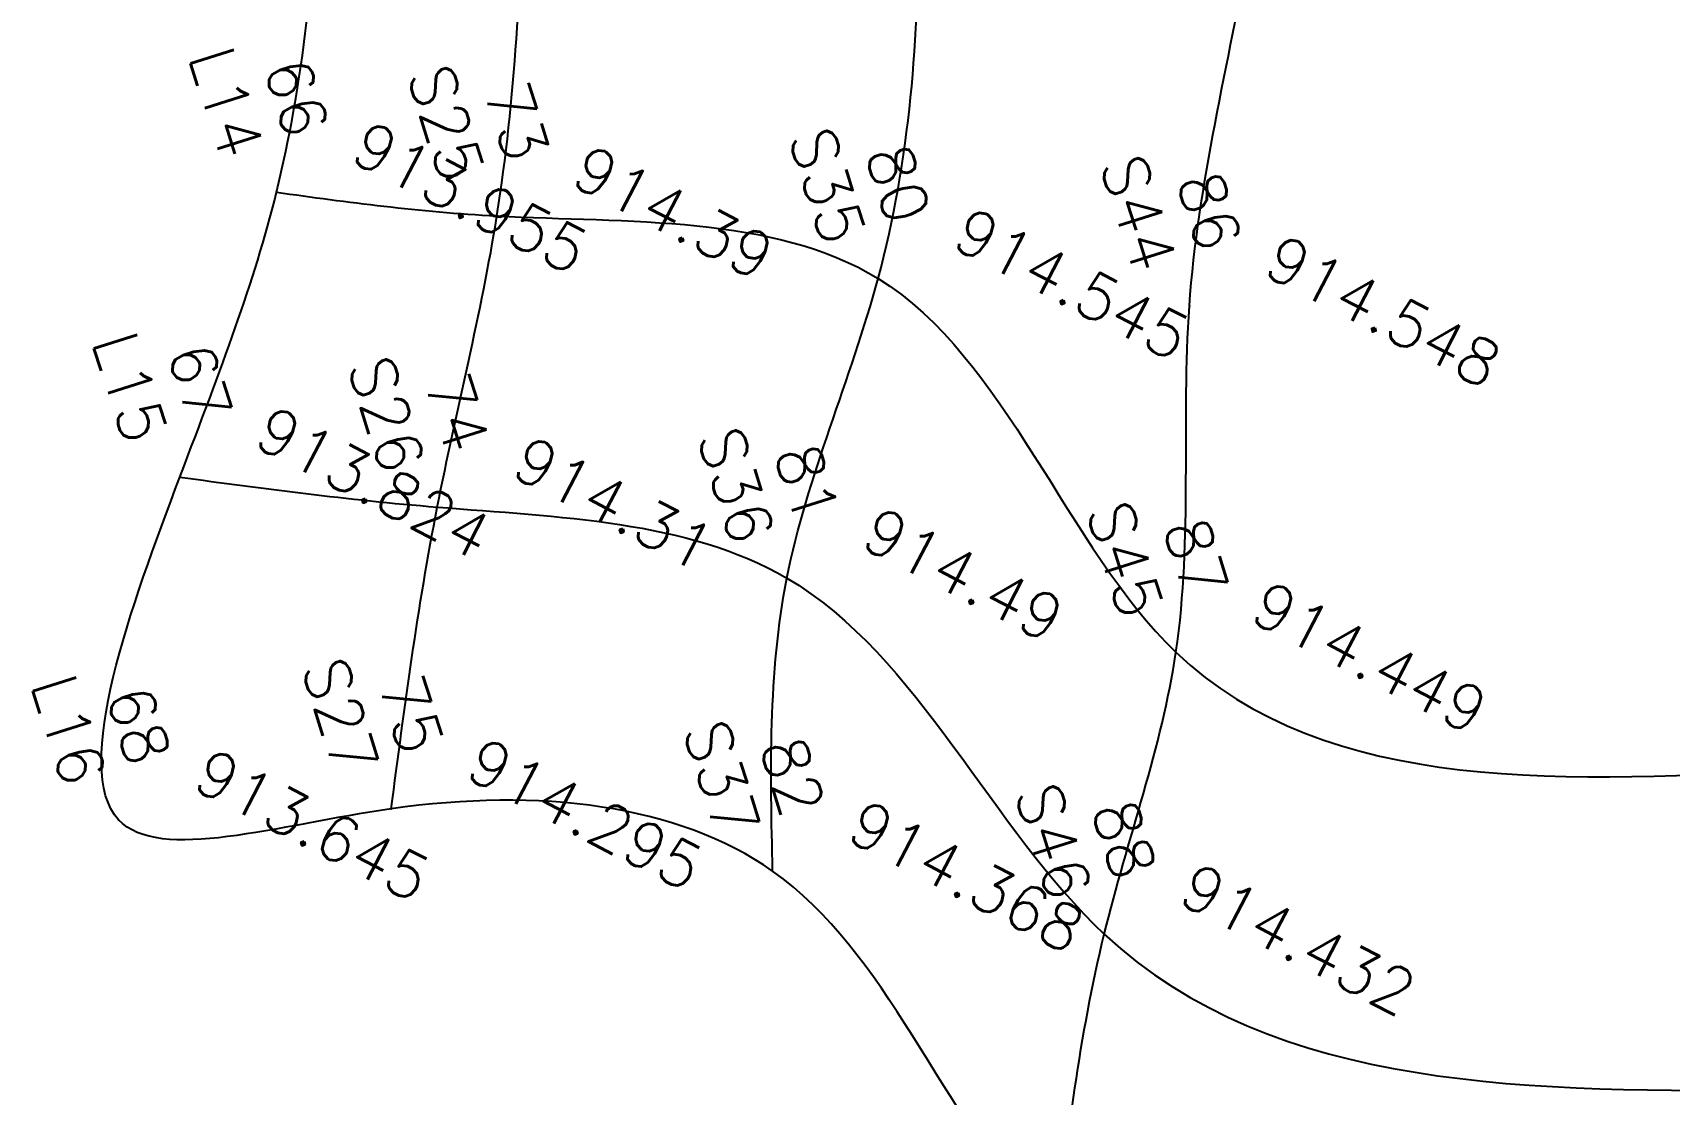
# Model space of a CAD drawing. Header units: millimetres. Extents: x 824502 to 1498685, y 1474633 to 1481826.
# Drawn here: x 1497285.5 to 1497512.6, y 1478367.7 to 1478515 of the extents above; entities that cross this region are included whole.
import ezdxf
from ezdxf.enums import TextEntityAlignment as Align

# ---------------------------------------------------------------- set-up
doc = ezdxf.new("R2010")
doc.units = ezdxf.units.MM
for name, color, linetype in [('Points', 7, 'Continuous'), ('Points-ELV', 6, 'Continuous'), ('Points-NUM', 4, 'Continuous'), ('Points-TXT', 3, 'Continuous')]:
    doc.layers.add(name, color=color, linetype=linetype)
doc.styles.add('ROMANS', font='romans.shx')

# ---------------------------------------------------------------- blocks, each defined once
blk = doc.blocks.new('POINTS')
at = {"layer": 'Points'}
blk.add_line((0, 0), (0, 0), dxfattribs=at)
blk.add_point((0, 0), dxfattribs=at)
at = {"layer": 'Points-ELV', "style": 'ROMANS'}
blk.add_attdef('ELEV', text='', height=1, rotation=45, dxfattribs=at).set_placement((0, 0), align=Align.BOTTOM_LEFT)
at = {"layer": 'Points-NUM', "style": 'ROMANS'}
blk.add_attdef('PTNUM', text='', height=1, dxfattribs=at).set_placement((0, 0), align=Align.BOTTOM_RIGHT)
at = {"layer": 'Points-TXT', "style": 'ROMANS'}
blk.add_attdef('DESC', text='', height=1, dxfattribs=at).set_placement((0, 0), align=Align.BOTTOM_RIGHT)

msp = doc.modelspace()

# ---------------------------------------------------------------- linework, layer by layer
for points in [[(1497321.849, 1478677.999, 14.484), (1497328.606, 1478636.355, 22.897), (1497324.893, 1478609.261, 22.343), (1497324.953, 1478540.848, 6.07), (1497319.312, 1478492.878, 15.491), (1497305.904, 1478453.336, 12.191), (1497297.409, 1478405.783, 7.682), (1497335.235, 1478407.316, 24.056), (1497388.147, 1478398.667, 25.895), (1497427.367, 1478347.031, 25.341), (1497518.042, 1478312.891, -0.958), (1497529.692, 1478368.258, 4.886), (1497532.431, 1478412.879, 13.224), (1497532.195, 1478462.557, 14.232), (1497549.978, 1478509.481, 26.449), (1497544.473, 1478566.29, 25.114), (1497555.339, 1478635.994, 31.235), (1497426.067, 1478665.609, 38.062), (1497373.255, 1478669.349, 36.979), (1497321.849, 1478677.999, 14.484)], [(1497335.235, 1478407.316, 24.056), (1497341.62, 1478449.18, 24.434), (1497349.894, 1478489.581, 26.449), (1497353.964, 1478538.93, 28.464), (1497360.209, 1478593.591, 31.487), (1497367.445, 1478630.176, 33.377), (1497354.423, 1478671.334, 33.377)], [(1497427.367, 1478347.031, 25.341), (1497434.166, 1478389.924, 27.507), (1497444.11, 1478429.057, 27.935), (1497445.976, 1478477.101, 30.429), (1497454.386, 1478527.427, 32.671), (1497461.763, 1478577.347, 34.535), (1497464.536, 1478620.604, 36.148), (1497426.067, 1478665.609, 38.062)], [(1497324.893, 1478609.261, 22.343), (1497360.209, 1478593.591, 31.487), (1497410.602, 1478588.478, 33.351), (1497461.763, 1478577.347, 34.535), (1497549.978, 1478509.481, 26.449)], [(1497305.904, 1478453.336, 12.191), (1497341.62, 1478449.18, 24.434), (1497390.131, 1478439.324, 28.968), (1497434.166, 1478389.924, 27.507), (1497529.692, 1478368.258, 4.886)]]:
    msp.add_spline(points, degree=3)
for points, knots in [([(1497388.147, 1478398.667, 25.895), (1497387.834, 1478412.393, 27.078), (1497387.189, 1478440.741, 29.522), (1497406.149, 1478482.65, 30.181), (1497409.885, 1478533.847, 32.5), (1497405.478, 1478581.413, 32.67), (1497426.787, 1478636.149, 35.862), (1497393.684, 1478656.679, 36.603), (1497373.255, 1478669.349, 36.979)], [0, 0, 0, 0, 1.6204793, 3.346642, 5.3691378, 7.6329235, 9.1351416, 11.5818042, 11.5818042, 11.5818042, 11.5818042]), ([(1497319.312, 1478492.878, 15.491), (1497329.171, 1478491.519, 19.684), (1497355.256, 1478487.924, 30.778), (1497413.824, 1478491.217, 30.334), (1497440.314, 1478407.623, 29.57), (1497498.804, 1478410.961, 19.305), (1497532.431, 1478412.879, 13.224)], [0, 0, 0, 0, 1.2962369, 3.4297488, 6.0632472, 9.6751936, 9.6751936, 9.6751936, 9.6751936])]:
    msp.add_open_spline(points, degree=3, knots=knots)

# ---------------------------------------------------------------- block references
at = {"layer": 'Points', "linetype": 'Continuous'}
ref = msp.add_blockref('POINTS', (1497319.312, 1478492.878, 15.491), dxfattribs=dict(at, xscale=25.19074457862981, yscale=25.19074457862981, zscale=25.19074457862981, rotation=287.5583941117993))
ref.add_attrib('PTNUM', '66', dxfattribs={"layer": 'Points-NUM', "height": 6.2977, "rotation": 287.55839, "style": 'ROMANS'}).set_placement((1497318.913, 1478499.357, 15.491), align=Align.BOTTOM_RIGHT)
ref.add_attrib('DESC', 'L14', dxfattribs={"layer": 'Points-TXT', "height": 6.2977, "rotation": 287.55839, "style": 'ROMANS'}).set_placement((1497309.907, 1478496.507, 15.491), align=Align.BOTTOM_RIGHT)
ref.add_attrib('ELEV', '913.955', dxfattribs={"layer": 'Points-ELV', "height": 6.2977, "rotation": 332.55839, "style": 'ROMANS'}).set_placement((1497328.318, 1478495.727, 15.491), align=Align.BOTTOM_LEFT)
ref = msp.add_blockref('POINTS', (1497319.312, 1478492.878, 15.491), dxfattribs=dict(at, xscale=25.19074457862981, yscale=25.19074457862981, zscale=25.19074457862981, rotation=287.5583941117993))
ref.add_attrib('PTNUM', '66', dxfattribs={"layer": 'Points-NUM', "height": 6.2977, "rotation": 287.55839, "style": 'ROMANS'}).set_placement((1497318.913, 1478499.357, 15.491), align=Align.BOTTOM_RIGHT)
ref.add_attrib('DESC', 'L14', dxfattribs={"layer": 'Points-TXT', "height": 6.2977, "rotation": 287.55839, "style": 'ROMANS'}).set_placement((1497309.907, 1478496.507, 15.491), align=Align.BOTTOM_RIGHT)
ref.add_attrib('ELEV', '913.955', dxfattribs={"layer": 'Points-ELV', "height": 6.2977, "rotation": 332.55839, "style": 'ROMANS'}).set_placement((1497328.318, 1478495.727, 15.491), align=Align.BOTTOM_LEFT)
ref = msp.add_blockref('POINTS', (1497349.894, 1478489.581, 26.449), dxfattribs=dict(at, xscale=25.19074457862981, yscale=25.19074457862981, zscale=25.19074457862981, rotation=287.5583941117993))
ref.add_attrib('PTNUM', '73', dxfattribs={"layer": 'Points-NUM', "height": 6.2977, "rotation": 287.55839, "style": 'ROMANS'}).set_placement((1497349.495, 1478496.061, 26.449), align=Align.BOTTOM_RIGHT)
ref.add_attrib('DESC', 'S25', dxfattribs={"layer": 'Points-TXT', "height": 6.2977, "rotation": 287.55839, "style": 'ROMANS'}).set_placement((1497340.489, 1478493.211, 26.449), align=Align.BOTTOM_RIGHT)
ref.add_attrib('ELEV', '914.39', dxfattribs={"layer": 'Points-ELV', "height": 6.2977, "rotation": 332.55839, "style": 'ROMANS'}).set_placement((1497358.901, 1478492.431, 26.449), align=Align.BOTTOM_LEFT)
ref = msp.add_blockref('POINTS', (1497349.894, 1478489.581, 26.449), dxfattribs=dict(at, xscale=25.19074457862981, yscale=25.19074457862981, zscale=25.19074457862981, rotation=287.5583941117993))
ref.add_attrib('PTNUM', '73', dxfattribs={"layer": 'Points-NUM', "height": 6.2977, "rotation": 287.55839, "style": 'ROMANS'}).set_placement((1497349.495, 1478496.061, 26.449), align=Align.BOTTOM_RIGHT)
ref.add_attrib('DESC', 'S25', dxfattribs={"layer": 'Points-TXT', "height": 6.2977, "rotation": 287.55839, "style": 'ROMANS'}).set_placement((1497340.489, 1478493.211, 26.449), align=Align.BOTTOM_RIGHT)
ref.add_attrib('ELEV', '914.39', dxfattribs={"layer": 'Points-ELV', "height": 6.2977, "rotation": 332.55839, "style": 'ROMANS'}).set_placement((1497358.901, 1478492.431, 26.449), align=Align.BOTTOM_LEFT)
ref = msp.add_blockref('POINTS', (1497402.789, 1478480.901, 30.354), dxfattribs=dict(at, xscale=25.19074457862981, yscale=25.19074457862981, zscale=25.19074457862981, rotation=287.5583941117993))
ref.add_attrib('PTNUM', '80', dxfattribs={"layer": 'Points-NUM', "height": 6.2977, "rotation": 287.55839, "style": 'ROMANS'}).set_placement((1497402.391, 1478487.38, 30.354), align=Align.BOTTOM_RIGHT)
ref.add_attrib('DESC', 'S35', dxfattribs={"layer": 'Points-TXT', "height": 6.2977, "rotation": 287.55839, "style": 'ROMANS'}).set_placement((1497393.384, 1478484.53, 30.354), align=Align.BOTTOM_RIGHT)
ref.add_attrib('ELEV', '914.545', dxfattribs={"layer": 'Points-ELV', "height": 6.2977, "rotation": 332.55839, "style": 'ROMANS'}).set_placement((1497411.796, 1478483.751, 30.354), align=Align.BOTTOM_LEFT)
ref = msp.add_blockref('POINTS', (1497402.789, 1478480.901, 30.354), dxfattribs=dict(at, xscale=25.19074457862981, yscale=25.19074457862981, zscale=25.19074457862981, rotation=287.5583941117993))
ref.add_attrib('PTNUM', '80', dxfattribs={"layer": 'Points-NUM', "height": 6.2977, "rotation": 287.55839, "style": 'ROMANS'}).set_placement((1497402.391, 1478487.38, 30.354), align=Align.BOTTOM_RIGHT)
ref.add_attrib('DESC', 'S35', dxfattribs={"layer": 'Points-TXT', "height": 6.2977, "rotation": 287.55839, "style": 'ROMANS'}).set_placement((1497393.384, 1478484.53, 30.354), align=Align.BOTTOM_RIGHT)
ref.add_attrib('ELEV', '914.545', dxfattribs={"layer": 'Points-ELV', "height": 6.2977, "rotation": 332.55839, "style": 'ROMANS'}).set_placement((1497411.796, 1478483.751, 30.354), align=Align.BOTTOM_LEFT)
ref = msp.add_blockref('POINTS', (1497445.976, 1478477.101, 30.429), dxfattribs=dict(at, xscale=25.19074457862981, yscale=25.19074457862981, zscale=25.19074457862981, rotation=287.5583941117993))
ref.add_attrib('PTNUM', '86', dxfattribs={"layer": 'Points-NUM', "height": 6.2977, "rotation": 287.55839, "style": 'ROMANS'}).set_placement((1497445.577, 1478483.58, 30.429), align=Align.BOTTOM_RIGHT)
ref.add_attrib('DESC', 'S44', dxfattribs={"layer": 'Points-TXT', "height": 6.2977, "rotation": 287.55839, "style": 'ROMANS'}).set_placement((1497436.571, 1478480.73, 30.429), align=Align.BOTTOM_RIGHT)
ref.add_attrib('ELEV', '914.548', dxfattribs={"layer": 'Points-ELV', "height": 6.2977, "rotation": 332.55839, "style": 'ROMANS'}).set_placement((1497454.982, 1478479.951, 30.429), align=Align.BOTTOM_LEFT)
ref = msp.add_blockref('POINTS', (1497445.976, 1478477.101, 30.429), dxfattribs=dict(at, xscale=25.19074457862981, yscale=25.19074457862981, zscale=25.19074457862981, rotation=287.5583941117993))
ref.add_attrib('PTNUM', '86', dxfattribs={"layer": 'Points-NUM', "height": 6.2977, "rotation": 287.55839, "style": 'ROMANS'}).set_placement((1497445.577, 1478483.58, 30.429), align=Align.BOTTOM_RIGHT)
ref.add_attrib('DESC', 'S44', dxfattribs={"layer": 'Points-TXT', "height": 6.2977, "rotation": 287.55839, "style": 'ROMANS'}).set_placement((1497436.571, 1478480.73, 30.429), align=Align.BOTTOM_RIGHT)
ref.add_attrib('ELEV', '914.548', dxfattribs={"layer": 'Points-ELV', "height": 6.2977, "rotation": 332.55839, "style": 'ROMANS'}).set_placement((1497454.982, 1478479.951, 30.429), align=Align.BOTTOM_LEFT)
ref = msp.add_blockref('POINTS', (1497305.904, 1478453.336, 12.191), dxfattribs=dict(at, xscale=25.19074457862981, yscale=25.19074457862981, zscale=25.19074457862981, rotation=287.5583941117993))
ref.add_attrib('PTNUM', '67', dxfattribs={"layer": 'Points-NUM', "height": 6.2977, "rotation": 287.55839, "style": 'ROMANS'}).set_placement((1497305.505, 1478459.815, 12.191), align=Align.BOTTOM_RIGHT)
ref.add_attrib('DESC', 'L15', dxfattribs={"layer": 'Points-TXT', "height": 6.2977, "rotation": 287.55839, "style": 'ROMANS'}).set_placement((1497296.499, 1478456.965, 12.191), align=Align.BOTTOM_RIGHT)
ref.add_attrib('ELEV', '913.824', dxfattribs={"layer": 'Points-ELV', "height": 6.2977, "rotation": 332.55839, "style": 'ROMANS'}).set_placement((1497314.91, 1478456.185, 12.191), align=Align.BOTTOM_LEFT)
ref = msp.add_blockref('POINTS', (1497305.904, 1478453.336, 12.191), dxfattribs=dict(at, xscale=25.19074457862981, yscale=25.19074457862981, zscale=25.19074457862981, rotation=287.5583941117993))
ref.add_attrib('PTNUM', '67', dxfattribs={"layer": 'Points-NUM', "height": 6.2977, "rotation": 287.55839, "style": 'ROMANS'}).set_placement((1497305.505, 1478459.815, 12.191), align=Align.BOTTOM_RIGHT)
ref.add_attrib('DESC', 'L15', dxfattribs={"layer": 'Points-TXT', "height": 6.2977, "rotation": 287.55839, "style": 'ROMANS'}).set_placement((1497296.499, 1478456.965, 12.191), align=Align.BOTTOM_RIGHT)
ref.add_attrib('ELEV', '913.824', dxfattribs={"layer": 'Points-ELV', "height": 6.2977, "rotation": 332.55839, "style": 'ROMANS'}).set_placement((1497314.91, 1478456.185, 12.191), align=Align.BOTTOM_LEFT)
ref = msp.add_blockref('POINTS', (1497341.62, 1478449.18, 24.434), dxfattribs=dict(at, xscale=25.19074457862981, yscale=25.19074457862981, zscale=25.19074457862981, rotation=287.5583941117993))
ref.add_attrib('PTNUM', '74', dxfattribs={"layer": 'Points-NUM', "height": 6.2977, "rotation": 287.55839, "style": 'ROMANS'}).set_placement((1497341.221, 1478455.659, 24.434), align=Align.BOTTOM_RIGHT)
ref.add_attrib('DESC', 'S26', dxfattribs={"layer": 'Points-TXT', "height": 6.2977, "rotation": 287.55839, "style": 'ROMANS'}).set_placement((1497332.215, 1478452.81, 24.434), align=Align.BOTTOM_RIGHT)
ref.add_attrib('ELEV', '914.31', dxfattribs={"layer": 'Points-ELV', "height": 6.2977, "rotation": 332.55839, "style": 'ROMANS'}).set_placement((1497350.626, 1478452.03, 24.434), align=Align.BOTTOM_LEFT)
ref = msp.add_blockref('POINTS', (1497341.62, 1478449.18, 24.434), dxfattribs=dict(at, xscale=25.19074457862981, yscale=25.19074457862981, zscale=25.19074457862981, rotation=287.5583941117993))
ref.add_attrib('PTNUM', '74', dxfattribs={"layer": 'Points-NUM', "height": 6.2977, "rotation": 287.55839, "style": 'ROMANS'}).set_placement((1497341.221, 1478455.659, 24.434), align=Align.BOTTOM_RIGHT)
ref.add_attrib('DESC', 'S26', dxfattribs={"layer": 'Points-TXT', "height": 6.2977, "rotation": 287.55839, "style": 'ROMANS'}).set_placement((1497332.215, 1478452.81, 24.434), align=Align.BOTTOM_RIGHT)
ref.add_attrib('ELEV', '914.31', dxfattribs={"layer": 'Points-ELV', "height": 6.2977, "rotation": 332.55839, "style": 'ROMANS'}).set_placement((1497350.626, 1478452.03, 24.434), align=Align.BOTTOM_LEFT)
ref = msp.add_blockref('POINTS', (1497390.131, 1478439.324, 28.968), dxfattribs=dict(at, xscale=25.19074457862981, yscale=25.19074457862981, zscale=25.19074457862981, rotation=287.5583941117993))
ref.add_attrib('PTNUM', '81', dxfattribs={"layer": 'Points-NUM', "height": 6.2977, "rotation": 287.55839, "style": 'ROMANS'}).set_placement((1497389.732, 1478445.803, 28.968), align=Align.BOTTOM_RIGHT)
ref.add_attrib('DESC', 'S36', dxfattribs={"layer": 'Points-TXT', "height": 6.2977, "rotation": 287.55839, "style": 'ROMANS'}).set_placement((1497380.726, 1478442.953, 28.968), align=Align.BOTTOM_RIGHT)
ref.add_attrib('ELEV', '914.49', dxfattribs={"layer": 'Points-ELV', "height": 6.2977, "rotation": 332.55839, "style": 'ROMANS'}).set_placement((1497399.138, 1478442.174, 28.968), align=Align.BOTTOM_LEFT)
ref = msp.add_blockref('POINTS', (1497390.131, 1478439.324, 28.968), dxfattribs=dict(at, xscale=25.19074457862981, yscale=25.19074457862981, zscale=25.19074457862981, rotation=287.5583941117993))
ref.add_attrib('PTNUM', '81', dxfattribs={"layer": 'Points-NUM', "height": 6.2977, "rotation": 287.55839, "style": 'ROMANS'}).set_placement((1497389.732, 1478445.803, 28.968), align=Align.BOTTOM_RIGHT)
ref.add_attrib('DESC', 'S36', dxfattribs={"layer": 'Points-TXT', "height": 6.2977, "rotation": 287.55839, "style": 'ROMANS'}).set_placement((1497380.726, 1478442.953, 28.968), align=Align.BOTTOM_RIGHT)
ref.add_attrib('ELEV', '914.49', dxfattribs={"layer": 'Points-ELV', "height": 6.2977, "rotation": 332.55839, "style": 'ROMANS'}).set_placement((1497399.138, 1478442.174, 28.968), align=Align.BOTTOM_LEFT)
ref = msp.add_blockref('POINTS', (1497444.11, 1478429.057, 27.935), dxfattribs=dict(at, xscale=25.19074457862981, yscale=25.19074457862981, zscale=25.19074457862981, rotation=287.5583941117993))
ref.add_attrib('PTNUM', '87', dxfattribs={"layer": 'Points-NUM', "height": 6.2977, "rotation": 287.55839, "style": 'ROMANS'}).set_placement((1497443.711, 1478435.536, 27.935), align=Align.BOTTOM_RIGHT)
ref.add_attrib('DESC', 'S45', dxfattribs={"layer": 'Points-TXT', "height": 6.2977, "rotation": 287.55839, "style": 'ROMANS'}).set_placement((1497434.704, 1478432.686, 27.935), align=Align.BOTTOM_RIGHT)
ref.add_attrib('ELEV', '914.449', dxfattribs={"layer": 'Points-ELV', "height": 6.2977, "rotation": 332.55839, "style": 'ROMANS'}).set_placement((1497453.116, 1478431.907, 27.935), align=Align.BOTTOM_LEFT)
ref = msp.add_blockref('POINTS', (1497444.11, 1478429.057, 27.935), dxfattribs=dict(at, xscale=25.19074457862981, yscale=25.19074457862981, zscale=25.19074457862981, rotation=287.5583941117993))
ref.add_attrib('PTNUM', '87', dxfattribs={"layer": 'Points-NUM', "height": 6.2977, "rotation": 287.55839, "style": 'ROMANS'}).set_placement((1497443.711, 1478435.536, 27.935), align=Align.BOTTOM_RIGHT)
ref.add_attrib('DESC', 'S45', dxfattribs={"layer": 'Points-TXT', "height": 6.2977, "rotation": 287.55839, "style": 'ROMANS'}).set_placement((1497434.704, 1478432.686, 27.935), align=Align.BOTTOM_RIGHT)
ref.add_attrib('ELEV', '914.449', dxfattribs={"layer": 'Points-ELV', "height": 6.2977, "rotation": 332.55839, "style": 'ROMANS'}).set_placement((1497453.116, 1478431.907, 27.935), align=Align.BOTTOM_LEFT)
ref = msp.add_blockref('POINTS', (1497335.235, 1478407.316, 24.056), dxfattribs=dict(at, xscale=25.19074457862981, yscale=25.19074457862981, zscale=25.19074457862981, rotation=287.5583941117993))
ref.add_attrib('PTNUM', '75', dxfattribs={"layer": 'Points-NUM', "height": 6.2977, "rotation": 287.55839, "style": 'ROMANS'}).set_placement((1497334.836, 1478413.795, 24.056), align=Align.BOTTOM_RIGHT)
ref.add_attrib('DESC', 'S27', dxfattribs={"layer": 'Points-TXT', "height": 6.2977, "rotation": 287.55839, "style": 'ROMANS'}).set_placement((1497325.83, 1478410.945, 24.056), align=Align.BOTTOM_RIGHT)
ref.add_attrib('ELEV', '914.295', dxfattribs={"layer": 'Points-ELV', "height": 6.2977, "rotation": 332.55839, "style": 'ROMANS'}).set_placement((1497344.242, 1478410.166, 24.056), align=Align.BOTTOM_LEFT)
ref = msp.add_blockref('POINTS', (1497335.235, 1478407.316, 24.056), dxfattribs=dict(at, xscale=25.19074457862981, yscale=25.19074457862981, zscale=25.19074457862981, rotation=287.5583941117993))
ref.add_attrib('PTNUM', '75', dxfattribs={"layer": 'Points-NUM', "height": 6.2977, "rotation": 287.55839, "style": 'ROMANS'}).set_placement((1497334.836, 1478413.795, 24.056), align=Align.BOTTOM_RIGHT)
ref.add_attrib('DESC', 'S27', dxfattribs={"layer": 'Points-TXT', "height": 6.2977, "rotation": 287.55839, "style": 'ROMANS'}).set_placement((1497325.83, 1478410.945, 24.056), align=Align.BOTTOM_RIGHT)
ref.add_attrib('ELEV', '914.295', dxfattribs={"layer": 'Points-ELV', "height": 6.2977, "rotation": 332.55839, "style": 'ROMANS'}).set_placement((1497344.242, 1478410.166, 24.056), align=Align.BOTTOM_LEFT)
ref = msp.add_blockref('POINTS', (1497297.409, 1478405.783, 7.682), dxfattribs=dict(at, xscale=25.19074457862981, yscale=25.19074457862981, zscale=25.19074457862981, rotation=287.5583941117993))
ref.add_attrib('PTNUM', '68', dxfattribs={"layer": 'Points-NUM', "height": 6.2977, "rotation": 287.55839, "style": 'ROMANS'}).set_placement((1497297.01, 1478412.263, 7.682), align=Align.BOTTOM_RIGHT)
ref.add_attrib('DESC', 'L16', dxfattribs={"layer": 'Points-TXT', "height": 6.2977, "rotation": 287.55839, "style": 'ROMANS'}).set_placement((1497288.003, 1478409.413, 7.682), align=Align.BOTTOM_RIGHT)
ref.add_attrib('ELEV', '913.645', dxfattribs={"layer": 'Points-ELV', "height": 6.2977, "rotation": 332.55839, "style": 'ROMANS'}).set_placement((1497306.415, 1478408.633, 7.682), align=Align.BOTTOM_LEFT)
ref = msp.add_blockref('POINTS', (1497297.409, 1478405.783, 7.682), dxfattribs=dict(at, xscale=25.19074457862981, yscale=25.19074457862981, zscale=25.19074457862981, rotation=287.5583941117993))
ref.add_attrib('PTNUM', '68', dxfattribs={"layer": 'Points-NUM', "height": 6.2977, "rotation": 287.55839, "style": 'ROMANS'}).set_placement((1497297.01, 1478412.263, 7.682), align=Align.BOTTOM_RIGHT)
ref.add_attrib('DESC', 'L16', dxfattribs={"layer": 'Points-TXT', "height": 6.2977, "rotation": 287.55839, "style": 'ROMANS'}).set_placement((1497288.003, 1478409.413, 7.682), align=Align.BOTTOM_RIGHT)
ref.add_attrib('ELEV', '913.645', dxfattribs={"layer": 'Points-ELV', "height": 6.2977, "rotation": 332.55839, "style": 'ROMANS'}).set_placement((1497306.415, 1478408.633, 7.682), align=Align.BOTTOM_LEFT)
ref = msp.add_blockref('POINTS', (1497388.147, 1478398.667, 25.895), dxfattribs=dict(at, xscale=25.19074457862981, yscale=25.19074457862981, zscale=25.19074457862981, rotation=287.5583941117993))
ref.add_attrib('PTNUM', '82', dxfattribs={"layer": 'Points-NUM', "height": 6.2977, "rotation": 287.55839, "style": 'ROMANS'}).set_placement((1497387.748, 1478405.146, 25.895), align=Align.BOTTOM_RIGHT)
ref.add_attrib('DESC', 'S37', dxfattribs={"layer": 'Points-TXT', "height": 6.2977, "rotation": 287.55839, "style": 'ROMANS'}).set_placement((1497378.742, 1478402.296, 25.895), align=Align.BOTTOM_RIGHT)
ref.add_attrib('ELEV', '914.368', dxfattribs={"layer": 'Points-ELV', "height": 6.2977, "rotation": 332.55839, "style": 'ROMANS'}).set_placement((1497397.153, 1478401.517, 25.895), align=Align.BOTTOM_LEFT)
ref = msp.add_blockref('POINTS', (1497388.147, 1478398.667, 25.895), dxfattribs=dict(at, xscale=25.19074457862981, yscale=25.19074457862981, zscale=25.19074457862981, rotation=287.5583941117993))
ref.add_attrib('PTNUM', '82', dxfattribs={"layer": 'Points-NUM', "height": 6.2977, "rotation": 287.55839, "style": 'ROMANS'}).set_placement((1497387.748, 1478405.146, 25.895), align=Align.BOTTOM_RIGHT)
ref.add_attrib('DESC', 'S37', dxfattribs={"layer": 'Points-TXT', "height": 6.2977, "rotation": 287.55839, "style": 'ROMANS'}).set_placement((1497378.742, 1478402.296, 25.895), align=Align.BOTTOM_RIGHT)
ref.add_attrib('ELEV', '914.368', dxfattribs={"layer": 'Points-ELV', "height": 6.2977, "rotation": 332.55839, "style": 'ROMANS'}).set_placement((1497397.153, 1478401.517, 25.895), align=Align.BOTTOM_LEFT)
ref = msp.add_blockref('POINTS', (1497434.166, 1478389.924, 27.507), dxfattribs=dict(at, xscale=25.19074457862981, yscale=25.19074457862981, zscale=25.19074457862981, rotation=287.5583941117993))
ref.add_attrib('PTNUM', '88', dxfattribs={"layer": 'Points-NUM', "height": 6.2977, "rotation": 287.55839, "style": 'ROMANS'}).set_placement((1497433.767, 1478396.403, 27.507), align=Align.BOTTOM_RIGHT)
ref.add_attrib('DESC', 'S46', dxfattribs={"layer": 'Points-TXT', "height": 6.2977, "rotation": 287.55839, "style": 'ROMANS'}).set_placement((1497424.76, 1478393.554, 27.507), align=Align.BOTTOM_RIGHT)
ref.add_attrib('ELEV', '914.432', dxfattribs={"layer": 'Points-ELV', "height": 6.2977, "rotation": 332.55839, "style": 'ROMANS'}).set_placement((1497443.172, 1478392.774, 27.507), align=Align.BOTTOM_LEFT)
ref = msp.add_blockref('POINTS', (1497434.166, 1478389.924, 27.507), dxfattribs=dict(at, xscale=25.19074457862981, yscale=25.19074457862981, zscale=25.19074457862981, rotation=287.5583941117993))
ref.add_attrib('PTNUM', '88', dxfattribs={"layer": 'Points-NUM', "height": 6.2977, "rotation": 287.55839, "style": 'ROMANS'}).set_placement((1497433.767, 1478396.403, 27.507), align=Align.BOTTOM_RIGHT)
ref.add_attrib('DESC', 'S46', dxfattribs={"layer": 'Points-TXT', "height": 6.2977, "rotation": 287.55839, "style": 'ROMANS'}).set_placement((1497424.76, 1478393.554, 27.507), align=Align.BOTTOM_RIGHT)
ref.add_attrib('ELEV', '914.432', dxfattribs={"layer": 'Points-ELV', "height": 6.2977, "rotation": 332.55839, "style": 'ROMANS'}).set_placement((1497443.172, 1478392.774, 27.507), align=Align.BOTTOM_LEFT)

doc.saveas('drawing.dxf')
